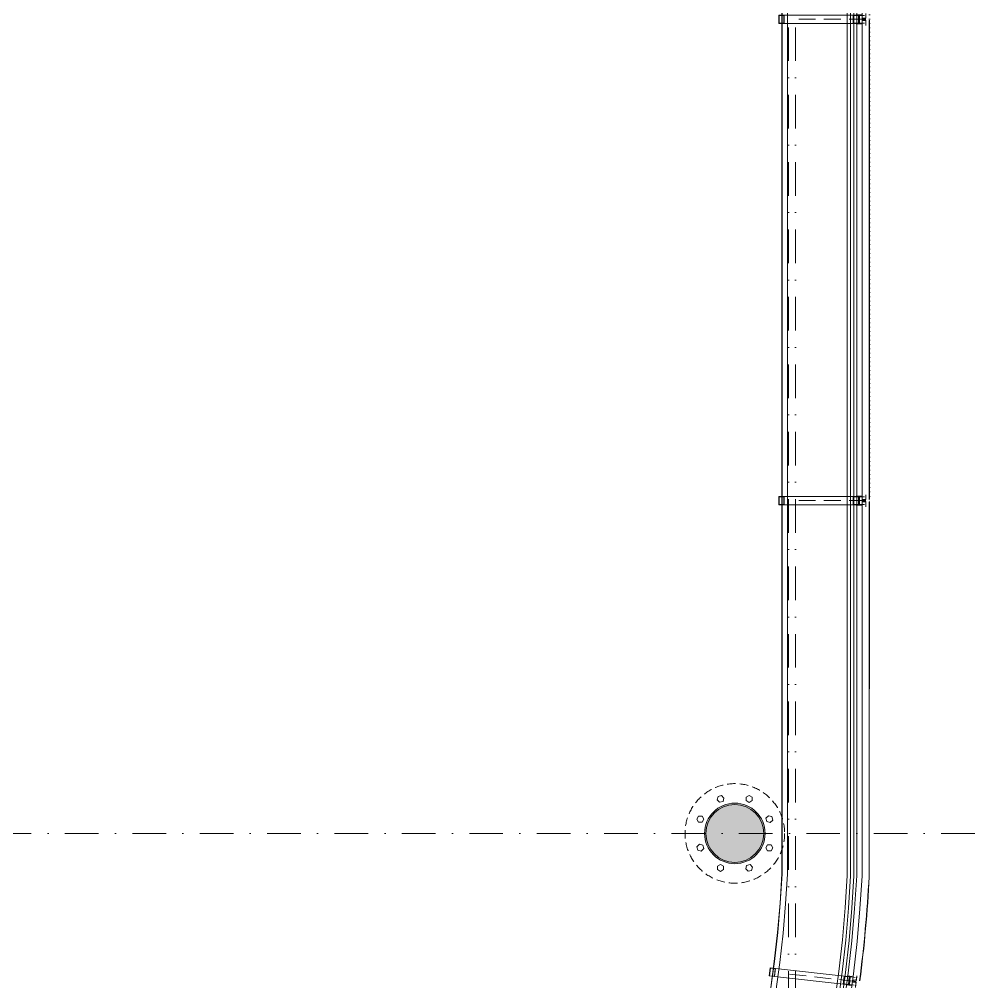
# Model space of a CAD drawing. Extents: x -9059 to 11889, y -1514 to 6575.
# Drawn here: x 9282 to 9993, y 1236 to 1951 of the extents above; entities that cross this region are included whole.
import ezdxf

# ---------------------------------------------------------------- set-up
doc = ezdxf.new("R2010")
doc.units = 0
doc.header["$LTSCALE"] = 25
doc.header["$MEASUREMENT"] = 0
for name, pattern in [('DASHDOT', [1, 0.5, -0.25, 0, -0.25]), ('DOT2', [0.125, 0, -0.125]), ('HIDDEN', [0.375, 0.25, -0.125])]:
    doc.linetypes.add(name, pattern=pattern)
doc.layers.get('0').update_dxf_attribs({"color": 9, "lineweight": 9})
for name, color, linetype, lineweight in [('06D', 9, 'Continuous', 9), ('10', 9, 'Continuous', 9), ('12', 9, 'Continuous', 9), ('14', 9, 'Continuous', 9), ('20', 9, 'DOT2', 9), ('24', 9, 'DASHDOT', 9), ('33', 9, 'BATTING', 9)]:
    doc.layers.add(name, color=color, linetype=linetype, lineweight=lineweight)
doc.linetypes.add('BATTING', pattern='A,0.0001,-0.1,[134,ltypeshp.shx,S=0.1,R=0,X=-0.1,Y=0],-0.2,[134,ltypeshp.shx,S=0.1,R=180,X=0.1,Y=0],-0.1', length=0.4001)

# ---------------------------------------------------------------- blocks, each defined once
blk = doc.blocks.new('p-prs-kolon-02')
h = blk.add_hatch(color=255)
h.dxf.hatch_style = 1
edge = h.paths.add_edge_path()
edge.add_arc((0, 0), 22.5, 0, 360)
for radius in [22.5, 21.5]:
    blk.add_circle((0, 0), radius)
at = {"layer": '20', "linetype": 'HIDDEN'}
for points in [[(-12.46, 27.47), (-9.95, 28.15), (-8.11, 26.31), (-8.78, 23.8), (-11.29, 23.13), (-13.13, 24.97), (-12.46, 27.47)], [(10.62, 28.24), (12.87, 26.94), (12.87, 24.34), (10.62, 23.04), (8.37, 24.34), (8.37, 26.94), (10.62, 28.24)], [(-28.24, 10.62), (-26.94, 12.87), (-24.34, 12.87), (-23.04, 10.62), (-24.34, 8.37), (-26.94, 8.37), (-28.24, 10.62)], [(27.47, 12.46), (28.15, 9.95), (26.31, 8.11), (23.8, 8.78), (23.13, 11.29), (24.97, 13.13), (27.47, 12.46)], [(-27.47, -12.46), (-28.15, -9.95), (-26.31, -8.11), (-23.8, -8.78), (-23.13, -11.29), (-24.97, -13.13), (-27.47, -12.46)], [(28.24, -10.62), (26.94, -12.87), (24.34, -12.87), (23.04, -10.62), (24.34, -8.37), (26.94, -8.37), (28.24, -10.62)], [(-10.62, -28.24), (-12.87, -26.94), (-12.87, -24.34), (-10.62, -23.04), (-8.37, -24.34), (-8.37, -26.94), (-10.62, -28.24)], [(12.46, -27.47), (9.95, -28.15), (8.11, -26.31), (8.78, -23.8), (11.29, -23.13), (13.13, -24.97), (12.46, -27.47)]]:
    blk.add_lwpolyline(points, dxfattribs=at)
blk.add_circle((0, 0), 37, dxfattribs=at)
blk = doc.blocks.new('PR')
at = {"layer": '10'}
blk.add_hatch(color=256, dxfattribs=at).paths.add_polyline_path([(9909.65, 1968.77), (9910.11, 1968.77), (9910.11, 1971.28), (9909.65, 1971.28)])
at = {"layer": '06D'}
for points in [[(9905.64, 1973.37), (9854.26, 1973.37)], [(9905.64, 1967.37), (9854.26, 1967.37)]]:
    blk.add_lwpolyline(points, dxfattribs=at)
at = {"layer": '10'}
for points in [[(9914.86, 1974.66), (9914.86, 1971.33), (9912.31, 1971.33), (9912.31, 1971.13), (9915.06, 1971.13), (9915.06, 1974.66)], [(9854.26, 1973.37), (9850.26, 1973.37), (9850.26, 1967.37), (9854.26, 1967.37), (9854.26, 1973.37)], [(9854.26, 1973.37), (9850.26, 1973.37), (9850.26, 1967.37), (9854.26, 1967.37), (9854.26, 1973.37)], [(9909.64, 1973.37), (9905.64, 1973.37), (9905.64, 1967.37), (9909.64, 1967.37), (9909.64, 1973.37)], [(9909.64, 1973.37), (9905.64, 1973.37), (9905.64, 1967.37), (9909.64, 1967.37), (9909.64, 1973.37)], [(9907.82, 1967.1), (9909.75, 1967.1), (9909.75, 1973.65), (9911.66, 1973.65)], [(9911.66, 1967.1), (9909.75, 1967.1), (9909.75, 1973.65), (9907.82, 1973.65)], [(9913.88, 1973.3), (9910.22, 1973.3), (9910.22, 1967.44), (9913.88, 1967.44)], [(9913.88, 1967.44), (9910.22, 1967.44), (9910.22, 1973.3), (9913.88, 1973.3)], [(9915.06, 1965.77), (9915.06, 1969.72), (9912.31, 1969.72), (9912.31, 1969.52), (9914.86, 1969.52), (9914.86, 1965.77)]]:
    blk.add_lwpolyline(points, dxfattribs=at)
for points in [[(9854.06, 1973.17), (9850.46, 1973.17), (9850.46, 1967.57), (9854.06, 1967.57)], [(9854.06, 1973.17), (9850.46, 1973.17), (9850.46, 1967.57), (9854.06, 1967.57)], [(9909.44, 1973.17), (9905.84, 1973.17), (9905.84, 1967.57), (9909.44, 1967.57)], [(9909.44, 1973.17), (9905.84, 1973.17), (9905.84, 1967.57), (9909.44, 1967.57)], [(9909.65, 1968.77), (9910.11, 1968.77), (9910.11, 1971.28), (9909.65, 1971.28)]]:
    blk.add_lwpolyline(points, close=True, dxfattribs=at)
at = {"layer": '20', "linetype": 'HIDDEN', "ltscale": 2}
blk.add_lwpolyline([(9915.06, 1970.37), (9861.26, 1970.37)], dxfattribs=at)

msp = doc.modelspace()

# ---------------------------------------------------------------- linework, layer by layer
at = {"layer": '06D'}
for p, q in [((9853.26, 1315.86), (9853.26, 2302.82)), ((9904.64, 1314.3), (9904.64, 2301.89)), ((9908.65, 1314.28), (9908.65, 2301.89))]:
    msp.add_line(p, q, dxfattribs=at)
for points in [[(8939.47, 625.92), (8939.56, 353.25, 0.386543), (9908.65, 1314.28)], [(8943.47, 625.92), (8943.55, 357.44, 0.385304), (9904.64, 1314.3)], [(8994.85, 631.92), (8994.92, 412.85, 0.368839), (9853.26, 1315.64, 0.368839)]]:
    msp.add_lwpolyline(points, format="xyb", dxfattribs=at)
at = {"layer": '10'}
msp.add_line((9849.06, 1315.86), (9849.06, 2309.12), dxfattribs=at)
at = {"layer": '10', "linetype": 'Continuous'}
msp.add_line((9849.26, 1315.86), (9849.26, 2309.12), dxfattribs=at)
at = {"layer": '10'}
for points in [[(9913.86, 1594.15), (9913.86, 1872.09), (9913.86, 1950.07)], [(9913.86, 1594.15), (9913.86, 1950.07)], [(9914.06, 1950.27), (9914.06, 1872.09), (9914.06, 1593.95)], [(9914.06, 1593.95), (9914.06, 1950.27)], [(9913.83, 1313.52), (9913.86, 1592.33)], [(9914.04, 1313.72), (9914.06, 1592.53)]]:
    msp.add_lwpolyline(points, dxfattribs=at)
at = {"layer": '10', "linetype": 'Continuous'}
for points in [[(8998.85, 631.92), (8998.92, 417.3, 0.367519), (9849.26, 1315.86)], [(9906.84, 1236.33, 0.019006), (9913.83, 1313.52)], [(9907.03, 1236.31, 0.019057), (9914.04, 1313.72)]]:
    msp.add_lwpolyline(points, format="xyb", dxfattribs=at)
at = {"layer": '10'}
msp.add_lwpolyline([(8999.06, 632.12), (8999.12, 417.52, 0.367452), (9849.06, 1315.86)], format="xyb", dxfattribs=at)
at = {"layer": '12'}
for points in [[(8943.47, 625.92), (8943.55, 357.44, 0.385304), (9904.64, 1314.3), (9904.64, 2301.89), (9853.26, 2301.89)], [(8945.47, 625.92), (8945.55, 359.54, 0.384693), (9902.64, 1314.36), (9902.64, 2299.89), (9853.26, 2299.89)]]:
    msp.add_lwpolyline(points, format="xyb", dxfattribs=at)
at = {"layer": '14'}
msp.add_lwpolyline([(8950.47, 625.93), (8950.55, 364.81, 0.383154), (9897.64, 1314.49), (9897.64, 2294.89), (9853.26, 2294.89)], format="xyb", dxfattribs=at)
at = {"layer": '20'}
msp.add_lwpolyline([(9854.06, 2309.12), (9914.06, 2309.12), (9914.06, 1591.84)], dxfattribs=at)
at = {"layer": '24', "ltscale": 2}
for points in [[(9854.06, 2395.87), (9854.06, 203.37), (9754.06, 203.37), (9754.06, 160.84)], [(9859.06, 2395.87), (9859.06, 203.37), (9959.06, 203.37), (9959.06, 160.84)], [(7011.53, 1345.87), (10534.06, 1345.87)]]:
    msp.add_lwpolyline(points, dxfattribs=at)
at = {"layer": '33', "ltscale": 0.25}
msp.add_lwpolyline([(8947.97, 625.92), (8948.05, 362.17, 0.383925), (9900.14, 1314.42), (9900.14, 2297.39), (9853.26, 2297.39)], format="xyb", dxfattribs=at)

# ---------------------------------------------------------------- block references
for p, rotation in [((-3.5, -19.42), 359.9998342627784), ((-3.51, -377.16), 359.9998342627784), ((-166.67, 361.37), 353.7228447461329)]:
    msp.add_blockref('PR', p, dxfattribs=dict(rotation=rotation))
at = {"layer": '10'}
msp.add_blockref('p-prs-kolon-02', (9814.06, 1345.87), dxfattribs=at)

doc.saveas('drawing.dxf')
